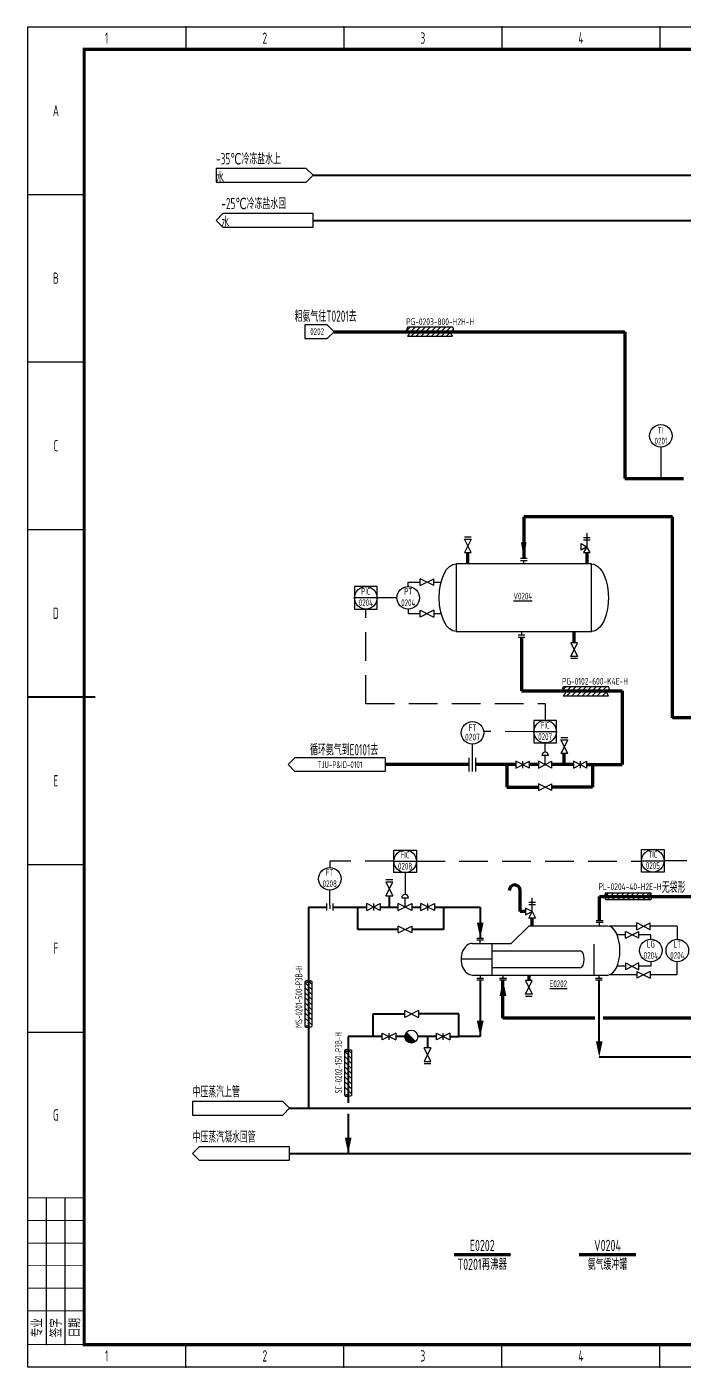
# Model space of a CAD drawing. Header units: millimetres. Extents: x 453 to 7190, y 523 to 4294.
# Drawn here: x 2184 to 2475, y 2111 to 2705 of the extents above; entities that cross this region are included whole.
import ezdxf
from ezdxf.enums import TextEntityAlignment as Align

# ---------------------------------------------------------------- set-up
doc = ezdxf.new("R2010")
doc.units = ezdxf.units.MM
doc.linetypes.add('DASHED', pattern=[19.05, 12.7, -6.35])
for name, color, linetype, lineweight in [('01-主物流线-粗实线', 134, 'Continuous', 80), ('02-次要物流线-中粗线', 30, 'Continuous', 40), ('03-设备外轮廓线-细实线', 7, 'Continuous', 25), ('04-设备内部件-细实线', 170, 'Continuous', 25), ('05-公用工程-冷却水与回水', 55, 'Continuous', 40), ('05-图框与标题栏', 7, 'Continuous', 25), ('06-公用工程-中、低压蒸汽与凝水回管', 14, 'Continuous', 40), ('07-箭头', 7, 'Continuous', 25), ('08-进出物流标志', 7, 'Continuous', 25), ('09-文本', 7, 'Continuous', 25), ('10-流股接续标志', 7, 'Continuous', 25), ('10-阀门', 102, 'Continuous', 25), ('11-文本', 7, 'Continuous', 25), ('11-管道组合号', 50, 'Continuous', 15), ('11-管道组合号 @ 1', 50, 'Continuous', 15), ('12-仪表', 190, 'Continuous', 25), ('12-信号线', 226, 'DASHED', 25), ('12-设备位号线', 7, 'Continuous', 80), ('13-电动气动信号线', 226, 'DASHED', 25), ('14-箭头', 7, 'Continuous', 25), ('15-仪表', 190, 'Continuous', 25), ('15-文本', 7, 'Continuous', 15), ('15-文本 @ 1', 7, 'Continuous', 15), ('16-阀门与管件', 102, 'Continuous', 25), ('A设备轮廓', 7, 'Continuous', 25)]:
    doc.layers.add(name, color=color, linetype=linetype, lineweight=lineweight)
doc.layers.add('TITLE', color=7, linetype='Continuous')
doc.styles.add('3-gbcbig', font='gbenor.shx', dxfattribs={"width": 0.7, "height": 3, "bigfont": 'gbcbig.shx'})
doc.styles.add('5-gbcbig', font='gbenor.shx', dxfattribs={"width": 0.7, "height": 5, "bigfont": 'gbcbig.shx'})
doc.styles.add('PRAY-6-GBCBIG', font='gbenor.shx', dxfattribs={"width": 0.7, "bigfont": 'gbcbig.shx'})
doc.styles.add('头号烷家', font='gbenor.shx', dxfattribs={"width": 0.75, "height": 3, "bigfont": 'gbcbig.shx'})
doc.styles.add('工程字', font='gbenor.shx', dxfattribs={"bigfont": 'gbcbig.shx'})

# ---------------------------------------------------------------- blocks, each defined once
blk = doc.blocks.new('管道组合号')
at = {"layer": '11-管道组合号', "style": '头号烷家', "width": 0.75}
blk.add_attdef('管道组合号', (-4.3, 3.13), '', height=3, dxfattribs=at)
blk = doc.blocks.new('箭头')
at = {"layer": '07-箭头'}
blk.add_lwpolyline([(0, 0, 0, 2.5, 0), (-7, 0, 2.5, 2.5, 0)], format="xyseb", dxfattribs=at)
blk = doc.blocks.new('就地安装仪表')
at = {"layer": '12-仪表', "ltscale": 0.25}
blk.add_circle((0, -5), 5, dxfattribs=at)
at = {"layer": '15-文本', "style": '工程字', "width": 0.75}
blk.add_attdef('仪表名称', text='', height=3, dxfattribs=at).set_placement((0, -4.29), align=Align.CENTER)
blk.add_attdef('仪表编号', text='', height=3, dxfattribs=at).set_placement((0, -5.39), align=Align.TOP_CENTER)
blk = doc.blocks.new('*U204')
at = {"layer": '10-阀门'}
ref = blk.add_blockref('就地安装仪表', (2381.87, 2397.27), dxfattribs=at)
ref.add_attrib('仪表名称', 'FT', dxfattribs={"layer": '15-文本 @ 1', "height": 3, "style": '工程字', "width": 0.75}).set_placement((2381.87, 2392.99), align=Align.CENTER)
ref.add_attrib('仪表编号', '0207', dxfattribs={"layer": '15-文本 @ 1', "height": 3, "style": '工程字', "width": 0.75}).set_placement((2381.87, 2391.88), align=Align.TOP_CENTER)

msp = doc.modelspace()

# ---------------------------------------------------------------- hatches: boundary and pattern name
at = {"layer": '16-阀门与管件'}
msp.add_hatch(color=3, dxfattribs=at).paths.add_polyline_path([(2356.79, 2255.65, -0.197694), (2354.76, 2254.81, -0.669876), (2352.74, 2259.74)])
at = {"layer": 'A设备轮廓', "ltscale": 0.25}
h = msp.add_hatch(dxfattribs=at)
h.set_pattern_fill('ANSI31', color=256, scale=0.5, angle=180, style=0)
h.set_pattern_definition([(225, (4192.9966, 5230.2781), (1.122532, -1.122532), [])])
edge = h.paths.add_edge_path()
edge.add_spline(control_points=[(2353.08, 2572.03), (2352.79, 2571.49), (2352.19, 2570.4), (2354.46, 2569.51), (2353.54, 2568.52), (2353.08, 2568.03)], knot_values=[0, 0, 0, 0, 1.52304, 3.144702, 4.721047, 4.721047, 4.721047, 4.721047], degree=3, periodic=0)
edge.add_line((2353.08, 2568.03), (2373.08, 2568.03))
edge.add_spline(control_points=[(2373.08, 2568.03), (2372.72, 2568.51), (2371.98, 2569.52), (2373.87, 2570.58), (2373.33, 2571.58), (2373.08, 2572.03)], knot_values=[0, 0, 0, 0, 1.52304, 3.144702, 4.487312, 4.487312, 4.487312, 4.487312], degree=3, periodic=0)
edge.add_line((2373.08, 2572.03), (2353.08, 2572.03))
h = msp.add_hatch(dxfattribs=at)
h.set_pattern_fill('ANSI31', color=256, scale=0.5, angle=180, style=0)
h.set_pattern_definition([(225, (4262.0645, 5070.976), (1.122532, -1.122532), [])])
edge = h.paths.add_edge_path()
edge.add_spline(control_points=[(2422.15, 2412.72), (2421.86, 2412.19), (2421.26, 2411.09), (2423.53, 2410.21), (2422.61, 2409.22), (2422.15, 2408.72)], knot_values=[0, 0, 0, 0, 1.52304, 3.144702, 4.721047, 4.721047, 4.721047, 4.721047], degree=3, periodic=0)
edge.add_line((2422.15, 2408.72), (2442.15, 2408.72))
edge.add_spline(control_points=[(2442.15, 2408.72), (2441.79, 2409.21), (2441.05, 2410.22), (2442.94, 2411.28), (2442.4, 2412.27), (2442.15, 2412.72)], knot_values=[0, 0, 0, 0, 1.52304, 3.144702, 4.487312, 4.487312, 4.487312, 4.487312], degree=3, periodic=0)
edge.add_line((2442.15, 2412.72), (2422.15, 2412.72))

# ---------------------------------------------------------------- linework, layer by layer
for p, q in [((2317.48, 2573.01), (2307.48, 2573.01)), ((2307.48, 2573.01), (2307.48, 2567.01)), ((2320.48, 2570.01), (2317.48, 2573.01)), ((2307.48, 2567.01), (2317.48, 2567.01)), ((2317.48, 2567.01), (2320.48, 2570.01)), ((2403.11, 2469.65), (2406.11, 2469.65)), ((2403.11, 2468.65), (2406.11, 2468.65)), ((2404.61, 2467.15), (2404.61, 2468.65)), ((2402.1, 2435.65), (2405.1, 2435.65)), ((2403.6, 2437.15), (2403.6, 2435.65)), ((2402.1, 2434.65), (2405.1, 2434.65)), ((2307.69, 2262.11), (2307.69, 2282.11)), ((2310.69, 2278.54), (2307.69, 2281.54)), ((2310.69, 2280.79), (2309.4, 2282.07)), ((2310.69, 2282.11), (2310.69, 2262.11)), ((2310.69, 2276.3), (2307.69, 2279.3)), ((2310.69, 2274.05), (2307.69, 2277.05)), ((2310.69, 2271.81), (2307.69, 2274.81)), ((2310.69, 2269.56), (2307.69, 2272.56)), ((2310.69, 2267.32), (2307.69, 2270.32)), ((2310.69, 2265.07), (2307.69, 2268.07)), ((2310.69, 2262.83), (2307.69, 2265.83)), ((2325.25, 2231.58), (2325.25, 2251.58)), ((2328.25, 2250.26), (2326.96, 2251.54)), ((2328.25, 2251.58), (2328.25, 2231.58)), ((2328.25, 2248.02), (2325.25, 2251.02)), ((2328.25, 2245.77), (2325.25, 2248.77)), ((2328.25, 2243.53), (2325.25, 2246.53)), ((2328.25, 2241.28), (2325.25, 2244.28)), ((2328.25, 2239.04), (2325.25, 2242.04)), ((2328.25, 2236.79), (2325.25, 2239.79)), ((2328.25, 2234.55), (2325.25, 2237.55)), ((2328.25, 2232.3), (2325.25, 2235.3))]:
    msp.add_line(p, q)
for centre, radius, start, end in [((2308.52, 2281.01), 1.37, 49.99289, 127.26243), ((2308.66, 2263.25), 1.5, 229.56309, 305.9037), ((2326.08, 2250.48), 1.37, 49.99289, 127.26243), ((2326.22, 2232.72), 1.5, 229.56309, 305.9037)]:
    msp.add_arc(centre, radius, start, end)
for points in [[(2307.69, 2282.11), (2308.17, 2281.75), (2309.08, 2281.59), (2309.8, 2282.57), (2310.51, 2282.28), (2310.69, 2282.11)], [(2325.25, 2251.58), (2325.73, 2251.23), (2326.64, 2251.06), (2327.36, 2252.04), (2328.07, 2251.75), (2328.25, 2251.58)]]:
    msp.add_open_spline(points, degree=3, knots=[0, 0, 0, 0, 1.367527, 2.619727, 3.553416, 3.553416, 3.553416, 3.553416])
for points in [[(2307.69, 2262.11), (2308.84, 2262.47), (2309.78, 2261.93), (2310.69, 2262.11)], [(2325.25, 2231.58), (2326.4, 2231.94), (2327.34, 2231.4), (2328.25, 2231.58)]]:
    msp.add_spline(points, degree=3)
at = {"layer": '01-主物流线-粗实线'}
for p, q in [((2320.48, 2570.01), (2449.39, 2570.01)), ((2449.39, 2570.01), (2449.39, 2504.93)), ((2449.39, 2504.93), (2475.46, 2504.93)), ((2470.54, 2487.99), (2404.61, 2487.99)), ((2404.61, 2487.99), (2404.61, 2469.65)), ((2470.54, 2398.94), (2470.54, 2487.99)), ((2379.86, 2467.15), (2379.86, 2472.15)), ((2432.61, 2472.15), (2432.61, 2467.15)), ((2426.92, 2432.15), (2426.92, 2437.15)), ((2403.6, 2434.65), (2403.6, 2410.92)), ((2403.6, 2410.92), (2448.26, 2410.92)), ((2448.26, 2410.92), (2448.26, 2378.19)), ((2489.07, 2398.94), (2470.54, 2398.94)), ((2422.59, 2378.19), (2422.59, 2383.19)), ((2380.37, 2378.19), (2343.1, 2378.19)), ((2397.09, 2378.19), (2383.37, 2378.19)), ((2401.09, 2378.19), (2397.09, 2378.19)), ((2397.09, 2378.19), (2397.09, 2368.19)), ((2411.09, 2378.19), (2407.09, 2378.19)), ((2426.59, 2378.19), (2417.09, 2378.19)), ((2432.59, 2378.19), (2448.26, 2378.19)), ((2435.09, 2378.19), (2435.09, 2368.19)), ((2397.09, 2368.19), (2411.09, 2368.19)), ((2435.09, 2368.19), (2417.09, 2368.19)), ((2402.99, 2313.15), (2402.99, 2322.45)), ((2438.24, 2308.9), (2438.24, 2319.8)), ((2438.24, 2319.8), (2494.36, 2319.8)), ((2405.36, 2313.15), (2402.99, 2313.15)), ((2408.36, 2306.65), (2408.36, 2310.09)), ((2395.4, 2265.8), (2395.4, 2282.7)), ((2406.83, 2284.95), (2406.83, 2282.45)), ((2436.1, 2265.8), (2395.4, 2265.8)), ((2516.86, 2265.8), (2439.86, 2265.8))]:
    msp.add_line(p, q, dxfattribs=at)
msp.add_arc((2400.59, 2322.45), 2.4, 0, 180, dxfattribs=at)
at = {"layer": '02-次要物流线-中粗线'}
for p, q in [((2437.87, 2282.7), (2437.87, 2255.04)), ((2438.07, 2248.62), (2769.99, 2248.62))]:
    msp.add_line(p, q, dxfattribs=at)
at = {"layer": '03-设备外轮廓线-细实线'}
for p, q in [((2434.61, 2467.15), (2374.61, 2467.15)), ((2434.61, 2467.15), (2424.61, 2467.15)), ((2374.61, 2437.15), (2434.61, 2437.15)), ((2399.03, 2298.95), (2406.83, 2306.65)), ((2441.83, 2306.65), (2406.83, 2306.65)), ((2439.74, 2308.9), (2436.74, 2308.9)), ((2439.74, 2308.15), (2436.74, 2308.15)), ((2438.24, 2306.65), (2438.24, 2308.15)), ((2381.83, 2298.95), (2399.03, 2298.95)), ((2386.81, 2301.2), (2383.81, 2301.2)), ((2386.81, 2300.45), (2383.81, 2300.45)), ((2385.31, 2298.95), (2385.31, 2300.45)), ((2381.83, 2284.95), (2441.83, 2284.95)), ((2386.81, 2283.45), (2383.81, 2283.45)), ((2386.81, 2282.7), (2383.81, 2282.7)), ((2385.31, 2284.95), (2385.31, 2283.45)), ((2396.9, 2283.45), (2393.9, 2283.45)), ((2396.9, 2282.7), (2393.9, 2282.7)), ((2395.4, 2284.95), (2395.4, 2283.45)), ((2439.38, 2283.45), (2436.38, 2283.45)), ((2439.38, 2282.7), (2436.38, 2282.7)), ((2437.88, 2284.95), (2437.88, 2283.45))]:
    msp.add_line(p, q, dxfattribs=at)
at = {"layer": '03-设备外轮廓线-细实线', "extrusion": (0, 0, -1)}
for centre, start_param, end_param in [((2374.61, 2452.15), 3.141593, 6.283185), ((2434.61, 2452.15), 0, 3.141593)]:
    msp.add_ellipse(centre, major_axis=(0, 15), ratio=0.5, start_param=start_param, end_param=end_param, dxfattribs=at)
at = {"layer": '03-设备外轮廓线-细实线'}
for centre, major_axis, ratio, start_param, end_param in [((2441.83, 2295.8), (0, 10.85), 0.5, 3.141593, 6.283185), ((2381.83, 2291.95), (0, 7), 0.714286, 0, 3.141593)]:
    msp.add_ellipse(centre, major_axis=major_axis, ratio=ratio, start_param=start_param, end_param=end_param, dxfattribs=at)
at = {"layer": '04-设备内部件-细实线'}
for p, q in [((2374.61, 2467.15), (2374.61, 2437.15)), ((2434.61, 2437.15), (2434.61, 2467.15)), ((2390.43, 2298.95), (2390.43, 2284.95)), ((2390.43, 2295.7), (2429.57, 2295.7)), ((2435.81, 2284.95), (2435.81, 2298.62)), ((2390.43, 2291.95), (2376.83, 2291.95)), ((2429.57, 2288.2), (2390.43, 2288.2))]:
    msp.add_line(p, q, dxfattribs=at)
msp.add_ellipse((2429.57, 2291.95), major_axis=(0, 3.75), ratio=0.5, start_param=3.141593, end_param=6.283185, dxfattribs=at)
at = {"layer": '05-公用工程-冷却水与回水', "lineweight": 40}
for p, q in [((2311.2, 2639.37), (2919.8, 2639.37)), ((2311.2, 2619.37), (2919.8, 2619.37))]:
    msp.add_line(p, q, dxfattribs=at)
at = {"layer": '05-图框与标题栏'}
for p, q in [((2254.75, 2705.16), (2254.75, 2695.16)), ((2324.83, 2705.16), (2324.83, 2695.16)), ((2394.92, 2705.16), (2394.92, 2695.16)), ((2465, 2705.16), (2465, 2695.16)), ((2184.67, 2630.91), (2209.67, 2630.91)), ((2184.67, 2556.66), (2209.67, 2556.66)), ((2184.67, 2482.41), (2209.67, 2482.41)), ((2184.67, 2333.91), (2209.67, 2333.91)), ((2184.67, 2259.66), (2209.67, 2259.66)), ((2193, 2121.16), (2193, 2186.16)), ((2201.33, 2121.16), (2201.33, 2186.16)), ((2254.75, 2111.16), (2254.75, 2121.16)), ((2324.83, 2111.16), (2324.83, 2121.16)), ((2394.92, 2111.16), (2394.92, 2121.16)), ((2465, 2111.16), (2465, 2121.16))]:
    msp.add_line(p, q, dxfattribs=at)
at = {"layer": '05-图框与标题栏', "const_width": 1.4}
msp.add_lwpolyline([(2209.67, 2695.16), (2209.67, 2121.16), (3015.67, 2121.16), (3015.67, 2695.16)], close=True, dxfattribs=at)
at = {"layer": '05-图框与标题栏'}
for points, const_width in [([(2184.67, 2408.16), (2214.67, 2408.16)], 0.8), ([(2209.67, 2186.16), (2184.67, 2186.16)], 0.4), ([(2209.67, 2176.16), (2184.67, 2176.16)], 0.4), ([(2209.67, 2166.16), (2184.67, 2166.16)], 0.4), ([(2209.67, 2156.16), (2184.67, 2156.16)], 0.4), ([(2209.67, 2146.16), (2184.67, 2146.16)], 0.4), ([(2209.67, 2136.16), (2184.67, 2136.16)], 0.4), ([(2209.67, 2121.16), (2184.67, 2121.16)], 0.4)]:
    msp.add_lwpolyline(points, dxfattribs=dict(at, const_width=const_width))
for p in [(2254.75, 2705.16), (2254.75, 2705.16), (2254.75, 2705.16), (2324.83, 2705.16), (2324.83, 2705.16), (2324.83, 2705.16), (2394.92, 2705.16), (2394.92, 2705.16), (2394.92, 2705.16), (2465, 2705.16), (2465, 2705.16), (2465, 2705.16), (2193, 2121.16), (2201.33, 2121.16), (2254.75, 2111.16), (2324.83, 2111.16), (2394.92, 2111.16), (2465, 2111.16)]:
    msp.add_point(p, dxfattribs=at)
at = {"layer": '06-公用工程-中、低压蒸汽与凝水回管'}
for p, q in [((2344.99, 2320.09), (2344.99, 2315.09)), ((2309.1, 2315.09), (2309.1, 2225.88)), ((2309.1, 2315.09), (2317.08, 2315.09)), ((2320.08, 2315.09), (2334.99, 2315.09)), ((2330.99, 2305.09), (2330.99, 2315.09)), ((2340.99, 2315.09), (2348.99, 2315.09)), ((2354.99, 2315.09), (2358.99, 2315.09)), ((2364.99, 2315.09), (2368.99, 2315.09)), ((2368.99, 2315.09), (2385.31, 2315.09)), ((2368.99, 2315.09), (2368.99, 2305.09)), ((2385.31, 2315.09), (2385.31, 2301.2)), ((2348.99, 2305.09), (2330.99, 2305.09)), ((2368.99, 2305.09), (2354.99, 2305.09)), ((2385.31, 2282.7), (2385.31, 2257.69)), ((2337.88, 2257.69), (2337.88, 2267.69)), ((2337.88, 2267.69), (2351.88, 2267.69)), ((2375.88, 2267.69), (2357.88, 2267.69)), ((2375.88, 2257.69), (2375.88, 2267.69)), ((2326.75, 2257.69), (2326.75, 2228.38)), ((2337.88, 2257.69), (2326.75, 2257.69)), ((2341.88, 2257.69), (2337.88, 2257.69)), ((2351.88, 2257.69), (2347.88, 2257.69)), ((2365.88, 2257.69), (2357.64, 2257.69)), ((2361.88, 2257.69), (2361.88, 2252.69)), ((2371.88, 2257.69), (2375.88, 2257.69)), ((2385.31, 2257.69), (2375.88, 2257.69)), ((2300.74, 2225.88), (2919.8, 2225.88)), ((2326.75, 2223.38), (2326.75, 2205.88)), ((2300.74, 2205.88), (2919.8, 2205.88))]:
    msp.add_line(p, q, dxfattribs=at)
at = {"layer": '08-进出物流标志'}
for p, q in [((2300.1, 2378.19), (2303.1, 2381.19)), ((2300.1, 2378.19), (2303.1, 2375.19)), ((2343.1, 2381.19), (2303.1, 2381.19)), ((2343.1, 2381.19), (2343.1, 2375.19)), ((2343.1, 2375.19), (2303.1, 2375.19))]:
    msp.add_line(p, q, dxfattribs=at)
at = {"layer": '10-流股接续标志'}
for p, q in [((2308.2, 2642.37), (2268.2, 2642.37)), ((2268.2, 2642.37), (2268.2, 2636.37)), ((2311.2, 2639.37), (2308.2, 2642.37)), ((2308.2, 2636.37), (2311.2, 2639.37)), ((2268.2, 2636.37), (2308.2, 2636.37)), ((2271.2, 2622.37), (2268.2, 2619.37)), ((2311.2, 2622.37), (2271.2, 2622.37)), ((2311.2, 2616.37), (2311.2, 2622.37)), ((2268.2, 2619.37), (2271.2, 2616.37)), ((2271.2, 2616.37), (2311.2, 2616.37)), ((2297.74, 2228.88), (2257.74, 2228.88)), ((2257.74, 2228.88), (2257.74, 2222.88)), ((2300.74, 2225.88), (2297.74, 2228.88)), ((2257.74, 2222.88), (2297.74, 2222.88)), ((2297.74, 2222.88), (2300.74, 2225.88)), ((2260.74, 2208.88), (2257.74, 2205.88)), ((2257.74, 2205.88), (2260.74, 2202.88)), ((2300.74, 2208.88), (2260.74, 2208.88)), ((2300.74, 2202.88), (2300.74, 2208.88)), ((2260.74, 2202.88), (2300.74, 2202.88))]:
    msp.add_line(p, q, dxfattribs=at)
at = {"layer": '11-文本'}
for p, q in [((2440.89, 2321.33), (2460.89, 2321.33)), ((2460.89, 2318.33), (2440.89, 2318.33)), ((2441.27, 2320.23), (2442.37, 2321.33)), ((2441.61, 2318.33), (2444.61, 2321.33)), ((2443.86, 2318.33), (2446.86, 2321.33)), ((2446.1, 2318.33), (2449.1, 2321.33)), ((2448.35, 2318.33), (2451.35, 2321.33)), ((2450.59, 2318.33), (2453.59, 2321.33)), ((2452.84, 2318.33), (2455.84, 2321.33)), ((2455.08, 2318.33), (2458.08, 2321.33)), ((2457.33, 2318.33), (2460.33, 2321.33)), ((2459.57, 2318.33), (2460.85, 2319.62))]:
    msp.add_line(p, q, dxfattribs=at)
for centre, radius, start, end in [((2442.03, 2320.36), 1.5, 139.56309, 215.9037), ((2459.79, 2320.5), 1.37, 319.99289, 37.26243)]:
    msp.add_arc(centre, radius, start, end, dxfattribs=at)
msp.add_spline([(2440.89, 2321.33), (2441.25, 2320.18), (2440.71, 2319.24), (2440.89, 2318.33)], degree=3, dxfattribs=at)
msp.add_open_spline([(2460.89, 2321.33), (2460.54, 2320.85), (2460.37, 2319.94), (2461.35, 2319.22), (2461.06, 2318.51), (2460.89, 2318.33)], degree=3, knots=[0, 0, 0, 0, 1.367527, 2.619727, 3.553416, 3.553416, 3.553416, 3.553416], dxfattribs=at)
at = {"layer": '12-仪表'}
for p, q in [((2381.87, 2375.13), (2381.87, 2387.27)), ((2414.09, 2383.69), (2414.09, 2387.79)), ((2380.37, 2375.19), (2380.37, 2381.19)), ((2383.37, 2375.19), (2383.37, 2381.19)), ((2351.99, 2330.35), (2351.99, 2320.59))]:
    msp.add_line(p, q, dxfattribs=at)
at = {"layer": '12-信号线'}
for p, q in [((2346.99, 2335.35), (2318.58, 2335.35)), ((2318.58, 2335.35), (2318.58, 2332.59)), ((2356.99, 2335.35), (2456.86, 2335.35))]:
    msp.add_line(p, q, dxfattribs=at)
at = {"layer": '12-设备位号线'}
for p, q in [((2398.7, 2160.96), (2373.7, 2160.96)), ((2454.24, 2160.96), (2429.24, 2160.96))]:
    msp.add_line(p, q, dxfattribs=at)
at = {"layer": '13-电动气动信号线'}
for p, q in [((2348.4, 2452.09), (2339.59, 2452.09)), ((2334.59, 2405.2), (2334.59, 2447.13)), ((2334.59, 2405.23), (2414.09, 2405.23)), ((2414.09, 2405.23), (2414.09, 2397.79)), ((2409.09, 2392.79), (2386.84, 2392.82))]:
    msp.add_line(p, q, dxfattribs=at)
at = {"layer": '14-箭头'}
for points in [[(2385.31, 2301.2, 0, 3, 0), (2385.31, 2308.2, 3, 3, 0)], [(2395.4, 2282.7, 0, 3, 0), (2395.4, 2275.7, 3, 3, 0)], [(2385.31, 2257.69, 0, 3, 0), (2385.31, 2264.69, 3, 3, 0)], [(2438.07, 2248.62, 0, 3, 0), (2438.07, 2255.62, 3, 3, 0)], [(2326.75, 2205.88, 0, 3, 0), (2326.75, 2212.88, 3, 3, 0)]]:
    msp.add_lwpolyline(points, format="xyseb", dxfattribs=at)
at = {"layer": '15-仪表'}
for p, q in [((2465.39, 2518.91), (2465.39, 2504.93)), ((2334.59, 2457.13), (2329.59, 2457.13)), ((2329.59, 2457.13), (2329.59, 2447.13)), ((2334.59, 2457.13), (2329.59, 2457.13)), ((2329.59, 2457.13), (2329.59, 2447.13)), ((2339.59, 2457.13), (2334.59, 2457.13)), ((2339.59, 2457.13), (2334.59, 2457.13)), ((2339.59, 2447.13), (2339.59, 2457.13)), ((2339.59, 2447.13), (2339.59, 2457.13)), ((2353.4, 2457.09), (2353.4, 2459.09)), ((2353.4, 2459.09), (2358.7, 2459.09)), ((2364.7, 2459.09), (2367.96, 2459.09)), ((2339.59, 2452.13), (2329.59, 2452.13)), ((2339.59, 2452.13), (2329.59, 2452.13)), ((2329.59, 2447.13), (2339.59, 2447.13)), ((2329.59, 2447.13), (2339.59, 2447.13)), ((2353.4, 2447.09), (2353.4, 2445.09)), ((2353.4, 2445.09), (2358.7, 2445.09)), ((2364.7, 2445.09), (2367.96, 2445.09)), ((2419.09, 2397.79), (2409.09, 2397.79)), ((2409.09, 2397.79), (2409.09, 2387.79)), ((2419.09, 2392.79), (2419.09, 2397.79)), ((2419.09, 2392.79), (2409.09, 2392.79)), ((2419.09, 2387.79), (2419.09, 2392.79)), ((2409.09, 2387.79), (2419.09, 2387.79)), ((2456.86, 2335.59), (2456.86, 2340.59)), ((2456.86, 2340.59), (2466.86, 2340.59)), ((2466.86, 2340.59), (2466.86, 2330.59)), ((2346.99, 2335.35), (2346.99, 2340.35)), ((2346.99, 2340.35), (2356.99, 2340.35)), ((2346.99, 2330.35), (2346.99, 2335.35)), ((2346.99, 2335.35), (2356.99, 2335.35)), ((2356.99, 2340.35), (2356.99, 2330.35)), ((2456.86, 2330.59), (2456.86, 2335.59)), ((2456.86, 2335.59), (2466.86, 2335.59)), ((2476.86, 2335.59), (2466.86, 2335.59)), ((2356.99, 2330.35), (2346.99, 2330.35)), ((2466.86, 2330.59), (2456.86, 2330.59)), ((2318.58, 2315.84), (2318.58, 2322.59)), ((2454.67, 2306.53), (2442.64, 2306.53)), ((2472.69, 2306.53), (2460.67, 2306.53)), ((2472.69, 2306.53), (2472.69, 2300.8)), ((2449.65, 2302.8), (2445.98, 2302.8)), ((2460.96, 2302.8), (2455.65, 2302.8)), ((2460.96, 2300.8), (2460.96, 2302.8)), ((2449.65, 2288.8), (2445.98, 2288.8)), ((2460.96, 2288.8), (2455.65, 2288.8)), ((2460.96, 2290.8), (2460.96, 2288.8)), ((2472.69, 2285.07), (2472.69, 2290.8)), ((2454.67, 2285.07), (2442.64, 2285.07)), ((2472.69, 2285.07), (2460.67, 2285.07))]:
    msp.add_line(p, q, dxfattribs=at)
for centre in [(2465.39, 2523.91), (2334.59, 2452.13), (2334.59, 2452.13), (2353.4, 2452.09), (2414.09, 2392.79), (2461.86, 2335.59), (2351.99, 2335.35), (2318.58, 2327.59), (2460.96, 2295.8), (2472.69, 2295.8)]:
    msp.add_circle(centre, 5, dxfattribs=at)
at = {"layer": '16-阀门与管件'}
for p, q in [((2378.36, 2479.15), (2381.36, 2479.15)), ((2378.36, 2478.15), (2381.36, 2478.15)), ((2381.36, 2472.15), (2378.36, 2478.15)), ((2381.36, 2478.15), (2378.36, 2472.15)), ((2434.11, 2478.75), (2431.11, 2478.75)), ((2431.11, 2477.75), (2434.11, 2477.75)), ((2432.61, 2480.75), (2432.61, 2474.75)), ((2378.36, 2472.15), (2381.36, 2472.15)), ((2430.01, 2473.25), (2430.01, 2476.25)), ((2430.01, 2473.25), (2430.01, 2476.25)), ((2430.01, 2476.25), (2432.61, 2474.75)), ((2432.61, 2474.75), (2430.01, 2473.25)), ((2432.61, 2474.75), (2431.11, 2472.15)), ((2431.11, 2472.15), (2434.11, 2472.15)), ((2434.11, 2472.15), (2432.61, 2474.75)), ((2364.7, 2457.59), (2358.7, 2460.59)), ((2358.7, 2457.59), (2364.7, 2460.59)), ((2358.7, 2457.59), (2358.7, 2460.59)), ((2364.7, 2457.59), (2364.7, 2460.59)), ((2358.7, 2443.59), (2358.7, 2446.59)), ((2364.7, 2446.59), (2358.7, 2443.59)), ((2358.7, 2446.59), (2364.7, 2443.59)), ((2364.7, 2446.59), (2364.7, 2443.59)), ((2428.42, 2432.15), (2425.42, 2432.15)), ((2425.42, 2432.15), (2428.42, 2426.15)), ((2425.42, 2426.15), (2428.42, 2432.15)), ((2428.42, 2426.15), (2425.42, 2426.15)), ((2428.42, 2425.15), (2425.42, 2425.15)), ((2421.09, 2390.19), (2424.09, 2390.19)), ((2421.09, 2389.19), (2424.09, 2389.19)), ((2424.09, 2389.19), (2421.09, 2383.19)), ((2424.09, 2383.19), (2421.09, 2389.19)), ((2415.59, 2382.19), (2412.59, 2382.19)), ((2414.09, 2378.19), (2414.09, 2382.19)), ((2424.09, 2383.19), (2421.09, 2383.19)), ((2401.09, 2379.69), (2401.09, 2376.69)), ((2407.09, 2376.69), (2401.09, 2379.69)), ((2401.09, 2376.69), (2407.09, 2379.69)), ((2404.09, 2379.69), (2404.09, 2376.69)), ((2407.09, 2376.69), (2407.09, 2379.69)), ((2411.09, 2379.69), (2411.09, 2376.69)), ((2417.09, 2376.69), (2411.09, 2379.69)), ((2411.09, 2376.69), (2417.09, 2379.69)), ((2417.09, 2376.69), (2417.09, 2379.69)), ((2426.59, 2379.69), (2426.59, 2376.69)), ((2432.59, 2376.69), (2426.59, 2379.69)), ((2426.59, 2376.69), (2432.59, 2379.69)), ((2429.59, 2379.69), (2429.59, 2376.69)), ((2432.59, 2376.69), (2432.59, 2379.69)), ((2411.09, 2369.69), (2411.09, 2366.69)), ((2417.09, 2366.69), (2411.09, 2369.69)), ((2411.09, 2366.69), (2417.09, 2369.69)), ((2417.09, 2366.69), (2417.09, 2369.69)), ((2346.49, 2327.09), (2343.49, 2327.09)), ((2346.49, 2326.09), (2343.49, 2326.09)), ((2343.49, 2326.09), (2346.49, 2320.09)), ((2343.49, 2320.09), (2346.49, 2326.09)), ((2343.49, 2320.09), (2346.49, 2320.09)), ((2350.49, 2319.09), (2353.49, 2319.09)), ((2351.99, 2315.09), (2351.99, 2319.09)), ((2409.86, 2317.09), (2406.86, 2317.09)), ((2408.36, 2313.09), (2408.36, 2319.09)), ((2317.08, 2316.59), (2317.08, 2313.59)), ((2318.58, 2315.84), (2318.58, 2314.34)), ((2320.08, 2313.59), (2320.08, 2316.59)), ((2334.99, 2313.59), (2334.99, 2316.59)), ((2334.99, 2313.59), (2340.99, 2316.59)), ((2340.99, 2313.59), (2334.99, 2316.59)), ((2337.99, 2316.59), (2337.99, 2313.59)), ((2340.99, 2316.59), (2340.99, 2313.59)), ((2348.99, 2313.59), (2348.99, 2316.59)), ((2348.99, 2313.59), (2354.99, 2316.59)), ((2354.99, 2313.59), (2348.99, 2316.59)), ((2354.99, 2316.59), (2354.99, 2313.59)), ((2358.99, 2313.59), (2358.99, 2316.59)), ((2358.99, 2313.59), (2364.99, 2316.59)), ((2364.99, 2313.59), (2358.99, 2316.59)), ((2361.99, 2316.59), (2361.99, 2313.59)), ((2364.99, 2316.59), (2364.99, 2313.59)), ((2408.36, 2313.09), (2405.36, 2314.59)), ((2405.36, 2314.59), (2405.36, 2311.59)), ((2405.36, 2311.59), (2408.36, 2313.09)), ((2409.86, 2316.09), (2406.86, 2316.09)), ((2406.86, 2310.09), (2408.36, 2313.09)), ((2408.36, 2313.09), (2409.86, 2310.09)), ((2348.99, 2303.59), (2348.99, 2306.59)), ((2348.99, 2303.59), (2354.99, 2306.59)), ((2354.99, 2303.59), (2348.99, 2306.59)), ((2354.99, 2306.59), (2354.99, 2303.59)), ((2409.86, 2310.09), (2406.86, 2310.09)), ((2454.67, 2305.03), (2454.67, 2308.03)), ((2454.67, 2305.03), (2460.67, 2308.03)), ((2460.67, 2305.03), (2454.67, 2308.03)), ((2460.67, 2305.03), (2460.67, 2308.03)), ((2449.65, 2301.3), (2449.65, 2304.3)), ((2449.65, 2301.3), (2455.65, 2304.3)), ((2455.65, 2301.3), (2449.65, 2304.3)), ((2455.65, 2301.3), (2455.65, 2304.3)), ((2449.65, 2290.3), (2449.65, 2287.3)), ((2449.65, 2290.3), (2455.65, 2287.3)), ((2455.65, 2290.3), (2449.65, 2287.3)), ((2455.65, 2287.3), (2455.65, 2290.3)), ((2408.33, 2282.45), (2405.33, 2282.45)), ((2405.33, 2282.45), (2408.33, 2276.45)), ((2405.33, 2276.45), (2408.33, 2282.45)), ((2454.67, 2286.57), (2454.67, 2283.57)), ((2454.67, 2286.57), (2460.67, 2283.57)), ((2460.67, 2286.57), (2454.67, 2283.57)), ((2460.67, 2286.57), (2460.67, 2283.57)), ((2408.33, 2276.45), (2405.33, 2276.45)), ((2408.33, 2275.45), (2405.33, 2275.45)), ((2351.88, 2266.19), (2351.88, 2269.19)), ((2357.88, 2269.19), (2351.88, 2266.19)), ((2351.88, 2269.19), (2357.88, 2266.19)), ((2357.88, 2269.19), (2357.88, 2266.19)), ((2341.88, 2256.19), (2341.88, 2259.19)), ((2347.88, 2259.19), (2341.88, 2256.19)), ((2341.88, 2259.19), (2347.88, 2256.19)), ((2344.88, 2256.19), (2344.88, 2259.19)), ((2347.88, 2259.19), (2347.88, 2256.19)), ((2365.88, 2256.19), (2365.88, 2259.19)), ((2371.88, 2259.19), (2365.88, 2256.19)), ((2365.88, 2259.19), (2371.88, 2256.19)), ((2368.88, 2256.19), (2368.88, 2259.19)), ((2371.88, 2259.19), (2371.88, 2256.19)), ((2363.38, 2252.69), (2360.38, 2252.69)), ((2363.38, 2246.69), (2360.38, 2252.69)), ((2363.38, 2252.69), (2360.38, 2246.69)), ((2360.38, 2246.69), (2363.38, 2246.69)), ((2360.38, 2245.69), (2363.38, 2245.69))]:
    msp.add_line(p, q, dxfattribs=at)
at = {"layer": '16-阀门与管件', "color": 3}
msp.add_circle((2354.76, 2257.69), 2.88, dxfattribs=at)
at = {"layer": '16-阀门与管件'}
for centre in [(2414.09, 2382.19), (2351.99, 2319.09)]:
    msp.add_arc(centre, 1.5, 0, 180, dxfattribs=at)
at = {"layer": 'A设备轮廓', "ltscale": 0.25}
for p, q in [((2373.08, 2572.03), (2353.08, 2572.03)), ((2353.08, 2568.03), (2373.08, 2568.03)), ((2442.15, 2412.72), (2422.15, 2412.72)), ((2422.15, 2408.72), (2442.15, 2408.72))]:
    msp.add_line(p, q, dxfattribs=at)
for points in [[(2353.08, 2572.03), (2352.71, 2570.55), (2353.85, 2569.4), (2353.08, 2568.03)], [(2373.08, 2568.03), (2372.49, 2569.43), (2373.45, 2570.73), (2373.08, 2572.03)], [(2422.15, 2412.72), (2421.77, 2411.25), (2422.92, 2410.1), (2422.15, 2408.72)], [(2442.15, 2408.72), (2441.56, 2410.13), (2442.52, 2411.43), (2442.15, 2412.72)]]:
    msp.add_spline(points, degree=3, dxfattribs=at)
at = {"layer": 'TITLE'}
for p, q in [((2184.67, 2705.16), (3025.67, 2705.16)), ((2184.67, 2111.16), (2184.67, 2705.16)), ((3025.67, 2111.16), (2184.67, 2111.16))]:
    msp.add_line(p, q, dxfattribs=at)
msp.add_lwpolyline([(2184.67, 2705.16), (3025.67, 2705.16), (3025.67, 2111.16), (2184.67, 2111.16)], close=True, dxfattribs=at)

# ---------------------------------------------------------------- block references
at = {"layer": '01-主物流线-粗实线'}
msp.add_blockref('*U204', (0, 0), dxfattribs=at)
at = {"layer": '07-箭头', "rotation": 270}
msp.add_blockref('箭头', (2404.61, 2469.65), dxfattribs=at)
at = {"layer": '11-管道组合号'}
for p, values in [((2356.78, 2569.81), {'管道组合号': 'PG-0203-800-H2H-H'}), ((2425.85, 2410.5), {'管道组合号': 'PG-0102-600-K4E-H'}), ((2442.05, 2319.45), {'管道组合号': 'PL-0204-40-H2E-H'})]:
    msp.add_blockref('管道组合号', p, dxfattribs=at).add_auto_attribs(values)

# ---------------------------------------------------------------- texts
at = {"char_height": 3, "attachment_point": 5, "style": '3-gbcbig'}
for s, insert in [('{\\LV0204}', (2404.19, 2452.88)), ('{\\LE0202}', (2419.97, 2281.08))]:
    msp.add_mtext_dynamic_manual_height_columns(s, width=12.7249, gutter_width=35, heights=[12.14], dxfattribs=dict(at, insert=insert))
at = {"layer": '05-图框与标题栏', "char_height": 5, "attachment_point": 5, "style": '5-gbcbig'}
for s, width, gutter_width, insert in [('1', 70.0833, 25, (2219.71, 2700.16)), ('2', 70.0833, 12.5, (2289.79, 2700.16)), ('3', 70.0833, 25, (2359.87, 2700.16)), ('4', 70.0833, 25, (2429.96, 2700.16)), ('A', 25, 25, (2197.17, 2668.03)), ('B', 25, 25, (2197.17, 2593.78)), ('C', 25, 25, (2197.17, 2519.53)), ('D', 25, 25, (2197.17, 2445.28)), ('E', 25, 25, (2197.17, 2371.03)), ('F', 25, 25, (2197.17, 2296.78)), ('G', 25, 25, (2197.17, 2222.91)), ('1', 70.0833, 25, (2219.71, 2116.16)), ('2', 70.0833, 25, (2289.79, 2116.16)), ('3', 70.0833, 25, (2359.87, 2116.16)), ('4', 70.0833, 25, (2429.96, 2116.16))]:
    msp.add_mtext_dynamic_manual_height_columns(s, width=width, gutter_width=gutter_width, heights=[0], dxfattribs=dict(at, insert=insert))
at = {"layer": '05-图框与标题栏', "char_height": 5, "attachment_point": 5, "rotation": 90, "style": '工程字'}
for s, insert in [('专业', (2188.83, 2128.66)), ('签字', (2197.17, 2128.66)), ('日期', (2205.5, 2128.66))]:
    msp.add_mtext_dynamic_manual_height_columns(s, width=8.3333, gutter_width=25, heights=[0], dxfattribs=dict(at, insert=insert))
at = {"layer": '09-文本'}
for s, width, gutter_width, heights, insert, char_height, attachment_point, style in [('\\pi34.37595;粗氨气往T0201去', 61.3245, 35, [11.23], (2268.66, 2579.42), 5, 1, '5-gbcbig'), ('0202', 40, 12.5, [0], (2313, 2570.06), 3, 5, '3-gbcbig'), ('循环氨气到E0101去', 40, 12.5, [0], (2309.87, 2384.77), 5, 4, '5-gbcbig'), ('TJU-P&ID-0101', 40, 12.5, [0], (2323.1, 2378.19), 3, 5, '3-gbcbig'), ('{\\W0.75;E0202}\\P{\\A1;\\W0.75;T0201再沸器}', 59.0038, 12.5, [0], (2386.2, 2160.94), 5, 5, '5-gbcbig'), ('{\\W0.75;V0204}\\P氨气缓冲罐', 59.0038, 12.5, [0], (2441.74, 2160.94), 5, 5, '5-gbcbig')]:
    msp.add_mtext_dynamic_manual_height_columns(s, width=width, gutter_width=gutter_width, heights=heights, dxfattribs=dict(at, insert=insert, char_height=char_height, attachment_point=attachment_point, style=style))
at = {"layer": '11-文本', "char_height": 5, "attachment_point": 1, "style": '5-gbcbig'}
for s, insert in [('-35℃冷冻盐水上水', (2268.2, 2649.19)), ('-25℃冷冻盐水回水', (2270.53, 2629.36)), ('中压蒸汽上管', (2257.74, 2235.7)), ('中压蒸汽凝水回管', (2257.74, 2215.7))]:
    msp.add_mtext_dynamic_manual_height_columns(s, width=29.1659, gutter_width=25, heights=[0], dxfattribs=dict(at, insert=insert))
at = {"layer": '11-文本', "char_height": 3, "width": 10, "attachment_point": 5, "style": '3-gbcbig'}
for s, insert in [('{\\C0;TI}', (2465.23, 2526.3)), ('{\\C0;0201}', (2465.46, 2521.56))]:
    msp.add_mtext(s, dxfattribs=dict(at, insert=insert))
at = {"layer": '11-管道组合号', "insert": (2465.8, 2326.32), "char_height": 5, "attachment_point": 1, "style": 'PRAY-6-GBCBIG'}
msp.add_mtext_dynamic_manual_height_columns('无袋形', width=10.7049, gutter_width=12.5, heights=[0], dxfattribs=at)
at = {"layer": '11-管道组合号', "insert": (2323.95, 2232.48), "char_height": 3, "attachment_point": 7, "rotation": 90, "style": '3-gbcbig'}
msp.add_mtext_dynamic_manual_height_columns('SC-0202-150-P3B-H', width=21.0765, gutter_width=12.5, heights=[0], dxfattribs=at)
at = {"layer": '11-管道组合号 @ 1', "insert": (2306.39, 2261.51), "char_height": 3, "attachment_point": 7, "rotation": 90, "style": '3-gbcbig'}
msp.add_mtext_dynamic_manual_height_columns('MS-0201-500-P3B-H', width=21.9761, gutter_width=12.5, heights=[3], dxfattribs=at)
at = {"layer": '15-仪表', "ltscale": 10, "char_height": 3, "width": 10, "attachment_point": 5, "style": '3-gbcbig'}
for s, insert in [('{\\C0;PIC\\P0204}', (2334.59, 2452.45)), ('{\\C0;PT\\P0204}', (2353.39, 2452.42)), ('{\\C0;FIC\\P0207}', (2414.08, 2393.12)), ('{\\C0;FIC\\P0208}', (2351.99, 2335.68)), ('{\\C0;TIC\\P0205}', (2461.87, 2335.92)), ('{\\C0;FT\\P0208}', (2318.58, 2327.92)), ('{\\C0;LG\\P0204}', (2460.96, 2296.13)), ('{\\C0;LT\\P0204}', (2472.7, 2296.13))]:
    msp.add_mtext(s, dxfattribs=dict(at, insert=insert))

doc.saveas('drawing.dxf')
